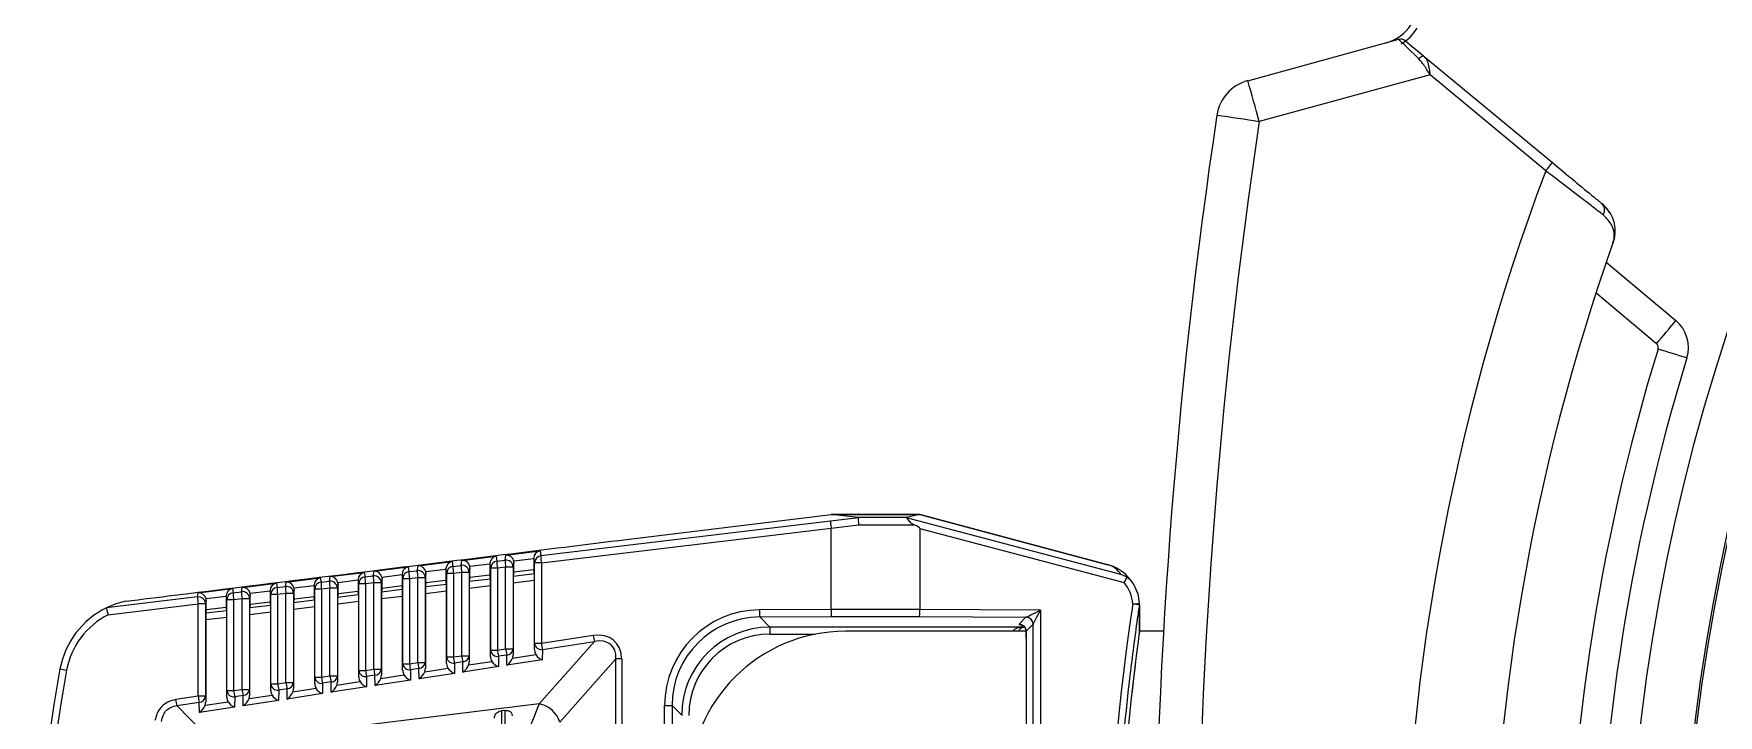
# Model space of a CAD drawing. Extents: x 12.3 to 108.7, y 1.1 to 80.4.
# Drawn here: x 42.664 to 45.041, y 33.028 to 33.99 of the extents above; entities that cross this region are included whole.
import ezdxf

# ---------------------------------------------------------------- set-up
doc = ezdxf.new("R2010")
doc.units = 0
doc.header["$MEASUREMENT"] = 0
doc.layers.add('OBJECT', color=7, linetype='CONTINUOUS')

msp = doc.modelspace()

# ---------------------------------------------------------------- linework, layer by layer
at = {"layer": 'OBJECT'}
for p, q in [((44.3769, 33.9241), (44.5901, 33.9825)), ((44.6258, 33.9584), (44.8067, 33.8084)), ((44.6341, 33.9322), (44.3933, 33.8663)), ((44.7973, 33.7969), (44.6341, 33.9322)), ((44.8827, 33.668), (44.9809, 33.5856)), ((44.9536, 33.5527), (44.8682, 33.6244)), ((43.7883, 33.3024), (43.3798, 33.2534)), ((43.5006, 33.2765), (43.7892, 33.3119)), ((43.8278, 33.3072), (43.7883, 33.3024)), ((43.7893, 33.3119), (43.7892, 33.3119)), ((43.9143, 33.3119), (43.7893, 33.3119)), ((43.7893, 33.2924), (43.8285, 33.2973)), ((43.8278, 33.3073), (43.7896, 33.3119)), ((43.7896, 33.3119), (43.9141, 33.3119)), ((43.8955, 33.3073), (43.8278, 33.3073)), ((43.8285, 33.2973), (43.906, 33.2973)), ((43.9141, 33.3119), (43.8955, 33.3073)), ((44.1978, 33.2271), (43.8957, 33.3071)), ((44.1798, 33.2407), (43.9142, 33.3119)), ((43.9142, 33.3119), (43.9143, 33.3119)), ((43.9143, 33.3119), (43.9143, 33.3119)), ((43.9143, 33.3119), (44.1798, 33.2408)), ((43.3805, 33.2435), (43.7893, 33.2925)), ((43.7893, 33.1775), (43.7893, 33.2924)), ((43.9143, 33.292), (43.9143, 33.1775)), ((43.9143, 33.292), (44.2026, 33.2156)), ((43.2685, 33.2469), (43.3166, 33.2528)), ((43.3166, 33.2528), (43.3178, 33.2459)), ((43.3294, 33.2473), (43.3305, 33.2545)), ((43.3305, 33.2545), (43.3786, 33.2604)), ((43.3699, 33.2493), (43.3415, 33.2458)), ((43.371, 33.2435), (43.3699, 33.25)), ((43.3699, 33.2493), (43.3699, 33.2336)), ((43.3786, 33.2604), (43.3798, 33.2534)), ((43.0815, 33.2176), (43.0825, 33.224)), ((43.0825, 33.224), (43.1306, 33.2299)), ((43.1306, 33.2299), (43.1317, 33.2236)), ((43.1317, 33.2236), (43.1434, 33.225)), ((43.1434, 33.225), (43.1445, 33.2317)), ((43.1445, 33.2317), (43.1926, 33.2376)), ((43.1839, 33.2264), (43.1555, 33.2229)), ((43.1849, 33.2211), (43.1839, 33.2271)), ((43.1839, 33.2264), (43.1839, 33.2108)), ((43.1926, 33.2376), (43.1937, 33.231)), ((43.1937, 33.231), (43.2054, 33.2324)), ((43.2054, 33.2324), (43.2065, 33.2393)), ((43.2065, 33.2393), (43.2546, 33.2452)), ((43.2177, 33.2288), (43.2166, 33.2225)), ((43.2459, 33.234), (43.2175, 33.2306)), ((43.2177, 33.215), (43.2177, 33.2288)), ((43.247, 33.2286), (43.2459, 33.2348)), ((43.2459, 33.234), (43.2459, 33.2184)), ((43.2564, 33.2286), (43.247, 33.2286)), ((43.247, 33.1106), (43.247, 33.2286)), ((43.2546, 33.2452), (43.2557, 33.2385)), ((43.2557, 33.2385), (43.2674, 33.2399)), ((43.2681, 33.23), (43.2564, 33.2286)), ((43.2564, 33.2286), (43.2564, 33.1106)), ((43.2674, 33.2399), (43.2685, 33.2469)), ((43.2786, 33.23), (43.2681, 33.23)), ((43.2681, 33.1124), (43.2681, 33.23)), ((43.2797, 33.2364), (43.2786, 33.23)), ((43.2786, 33.23), (43.2786, 33.1124)), ((43.3079, 33.2417), (43.2795, 33.2382)), ((43.2797, 33.2226), (43.2797, 33.2364)), ((43.3079, 33.226), (43.2797, 33.2226)), ((43.309, 33.236), (43.3079, 33.2424)), ((43.3079, 33.2417), (43.3079, 33.226)), ((43.3088, 33.221), (43.3079, 33.226)), ((43.3185, 33.236), (43.309, 33.236)), ((43.309, 33.1201), (43.309, 33.236)), ((43.3178, 33.2459), (43.3294, 33.2473)), ((43.3301, 33.2374), (43.3185, 33.236)), ((43.3185, 33.236), (43.3185, 33.1201)), ((43.3406, 33.2374), (43.3301, 33.2374)), ((43.3301, 33.1219), (43.3301, 33.2374)), ((43.3417, 33.2441), (43.3406, 33.2374)), ((43.3406, 33.2374), (43.3406, 33.1219)), ((43.3417, 33.2302), (43.3408, 33.2248)), ((43.3408, 33.2248), (43.3708, 33.2284)), ((43.3417, 33.2302), (43.3417, 33.2441)), ((43.3699, 33.2336), (43.3417, 33.2302)), ((43.3708, 33.2284), (43.3699, 33.2336)), ((43.3805, 33.2435), (43.371, 33.2435)), ((43.371, 33.1296), (43.371, 33.2435)), ((43.3805, 33.2435), (43.3805, 33.1296)), ((42.8956, 33.1953), (42.8965, 33.2012)), ((42.8965, 33.2012), (42.9446, 33.2071)), ((42.9446, 33.2071), (42.9456, 33.2013)), ((42.9456, 33.2013), (42.9575, 33.2027)), ((42.9575, 33.2027), (42.9585, 33.2088)), ((42.9585, 33.2088), (43.0066, 33.2147)), ((42.9979, 33.2036), (42.9695, 33.2001)), ((42.9988, 33.1988), (42.9979, 33.2043)), ((42.9979, 33.2036), (42.9979, 33.188)), ((43.0066, 33.2147), (43.0076, 33.2087)), ((43.0076, 33.2087), (43.0195, 33.2101)), ((43.0195, 33.2101), (43.0205, 33.2164)), ((43.0205, 33.2164), (43.0686, 33.2223)), ((43.0317, 33.206), (43.0307, 33.2002)), ((43.0599, 33.2112), (43.0315, 33.2077)), ((43.0317, 33.1921), (43.0317, 33.206)), ((43.0609, 33.2062), (43.0599, 33.2119)), ((43.0599, 33.2112), (43.0599, 33.1956)), ((43.0703, 33.2062), (43.0609, 33.2062)), ((43.0609, 33.082), (43.0609, 33.2062)), ((43.0686, 33.2223), (43.0696, 33.2162)), ((43.0696, 33.2162), (43.0815, 33.2176)), ((43.0822, 33.2077), (43.0703, 33.2062)), ((43.0703, 33.2062), (43.0703, 33.082)), ((43.0927, 33.2077), (43.0822, 33.2077)), ((43.0822, 33.0838), (43.0822, 33.2077)), ((43.0937, 33.2136), (43.0927, 33.2077)), ((43.0927, 33.2077), (43.0927, 33.0838)), ((43.1219, 33.2188), (43.0935, 33.2153)), ((43.0937, 33.1997), (43.0937, 33.2136)), ((43.1219, 33.2032), (43.0937, 33.1997)), ((43.1229, 33.2137), (43.1219, 33.2195)), ((43.1219, 33.2188), (43.1219, 33.2032)), ((43.1227, 33.1986), (43.1219, 33.2032)), ((43.1324, 33.2137), (43.1229, 33.2137)), ((43.1229, 33.0916), (43.1229, 33.2137)), ((43.1441, 33.2151), (43.1324, 33.2137)), ((43.1324, 33.2137), (43.1324, 33.0916)), ((43.1547, 33.2151), (43.1441, 33.2151)), ((43.1441, 33.0934), (43.1441, 33.2151)), ((43.1557, 33.2212), (43.1547, 33.2151)), ((43.1547, 33.2151), (43.1547, 33.0934)), ((43.1557, 33.2073), (43.1549, 33.2025)), ((43.1549, 33.2025), (43.1847, 33.2061)), ((43.1557, 33.2073), (43.1557, 33.2212)), ((43.1839, 33.2108), (43.1557, 33.2073)), ((43.1847, 33.2061), (43.1839, 33.2108)), ((43.1944, 33.2211), (43.1849, 33.2211)), ((43.1849, 33.1011), (43.1849, 33.2211)), ((43.2061, 33.2225), (43.1944, 33.2211)), ((43.1944, 33.2211), (43.1944, 33.1011)), ((43.2166, 33.2225), (43.2061, 33.2225)), ((43.2061, 33.1029), (43.2061, 33.2225)), ((43.2166, 33.2225), (43.2166, 33.1029)), ((43.2177, 33.215), (43.2168, 33.2099)), ((43.2168, 33.2099), (43.2467, 33.2135)), ((43.2468, 33.2036), (43.2168, 33.1999)), ((43.2459, 33.2184), (43.2177, 33.215)), ((43.2467, 33.2135), (43.2459, 33.2184)), ((43.2468, 33.1015), (43.2468, 33.2036)), ((43.3088, 33.211), (43.2787, 33.2074)), ((43.2787, 33.2074), (43.2787, 33.1039)), ((43.2797, 33.2226), (43.2788, 33.2174)), ((43.2788, 33.2174), (43.3088, 33.221)), ((43.3088, 33.111), (43.3088, 33.211)), ((43.3709, 33.2184), (43.3407, 33.2148)), ((43.3407, 33.2148), (43.3407, 33.1134)), ((43.3709, 33.1205), (43.3709, 33.2184)), ((42.8956, 33.1953), (42.7669, 33.1798)), ((42.7669, 33.1798), (42.7669, 33.1798)), ((42.7693, 33.1701), (42.8963, 33.1854)), ((42.8963, 33.0553), (42.8963, 33.1854)), ((42.9068, 33.1854), (42.8963, 33.1854)), ((42.9077, 33.1908), (42.9068, 33.1854)), ((42.9068, 33.1854), (42.9068, 33.0553)), ((42.9077, 33.1769), (42.907, 33.1728)), ((42.9359, 33.196), (42.9075, 33.1925)), ((42.9077, 33.1769), (42.9077, 33.1908)), ((42.9359, 33.1804), (42.9077, 33.1769)), ((42.9368, 33.1914), (42.9359, 33.1967)), ((42.9359, 33.196), (42.9359, 33.1804)), ((42.9366, 33.1763), (42.9359, 33.1804)), ((42.9463, 33.1914), (42.9368, 33.1914)), ((42.9368, 33.063), (42.9368, 33.1914)), ((42.9582, 33.1928), (42.9463, 33.1914)), ((42.9463, 33.1914), (42.9463, 33.063)), ((42.9688, 33.1928), (42.9582, 33.1928)), ((42.9582, 33.0648), (42.9582, 33.1928)), ((42.9697, 33.1984), (42.9688, 33.1928)), ((42.9688, 33.1928), (42.9688, 33.0648)), ((42.9697, 33.1845), (42.969, 33.1802)), ((42.969, 33.1802), (42.9986, 33.1838)), ((42.9697, 33.1845), (42.9697, 33.1984)), ((42.9979, 33.188), (42.9697, 33.1845)), ((42.9986, 33.1838), (42.9979, 33.188)), ((43.0083, 33.1988), (42.9988, 33.1988)), ((42.9988, 33.0725), (42.9988, 33.1988)), ((43.0202, 33.2002), (43.0083, 33.1988)), ((43.0083, 33.1988), (43.0083, 33.0725)), ((43.0307, 33.2002), (43.0202, 33.2002)), ((43.0202, 33.0743), (43.0202, 33.2002)), ((43.0307, 33.2002), (43.0307, 33.0743)), ((43.0317, 33.1921), (43.0309, 33.1876)), ((43.0309, 33.1876), (43.0606, 33.1912)), ((43.0607, 33.1812), (43.0309, 33.1776)), ((43.0309, 33.1776), (43.0309, 33.0659)), ((43.0599, 33.1956), (43.0317, 33.1921)), ((43.0606, 33.1912), (43.0599, 33.1956)), ((43.0607, 33.0729), (43.0607, 33.1812)), ((43.1228, 33.1887), (43.0928, 33.1851)), ((43.0928, 33.1851), (43.0928, 33.0754)), ((43.0937, 33.1997), (43.0929, 33.1951)), ((43.0929, 33.1951), (43.1227, 33.1986)), ((43.1228, 33.0824), (43.1228, 33.1887)), ((43.1848, 33.1961), (43.1548, 33.1925)), ((43.1548, 33.1925), (43.1548, 33.0849)), ((43.1848, 33.092), (43.1848, 33.1961)), ((43.2168, 33.1999), (43.2168, 33.0944)), ((43.7893, 33.1775), (43.6881, 33.177)), ((43.7893, 33.1775), (43.7893, 33.1775)), ((43.9143, 33.1775), (43.7893, 33.1775)), ((43.9143, 33.1775), (43.9143, 33.1775)), ((44.0846, 33.1767), (43.9143, 33.1775)), ((44.0846, 33.1767), (44.0846, 32.1971)), ((44.2241, 33.184), (44.2242, 33.1813)), ((44.2243, 33.1828), (44.2242, 33.186)), ((44.2243, 33.147), (44.2243, 33.1828)), ((42.9367, 33.1663), (42.9069, 33.1628)), ((42.9069, 33.1628), (42.9069, 33.0468)), ((42.907, 33.1728), (42.9366, 33.1763)), ((42.9367, 33.0539), (42.9367, 33.1663)), ((42.9987, 33.1738), (42.9689, 33.1702)), ((42.9689, 33.1702), (42.9689, 33.0564)), ((42.9987, 33.0634), (42.9987, 33.1738)), ((43.6887, 33.167), (43.7895, 33.1675)), ((43.703, 33.1527), (43.6887, 33.167)), ((43.7895, 33.1675), (43.914, 33.1675)), ((43.914, 33.1675), (44.0642, 33.1668)), ((44.0641, 33.1667), (44.0543, 33.1569)), ((44.0593, 33.1525), (44.0602, 33.1528)), ((44.0602, 33.1528), (44.0597, 33.1523)), ((44.0642, 33.1469), (44.0741, 33.1567)), ((44.0741, 32.2171), (44.0741, 33.1567)), ((43.3709, 33.1205), (43.371, 33.1296)), ((43.3805, 33.1296), (43.371, 33.1296)), ((43.4553, 33.1323), (43.3775, 33.0443)), ((43.4537, 33.1409), (43.3805, 33.1296)), ((43.3821, 33.121), (43.4553, 33.1323)), ((44.0587, 33.1527), (43.703, 33.1527)), ((43.703, 33.1527), (43.703, 33.1427)), ((43.703, 33.1427), (43.7667, 33.1427)), ((44.0642, 33.1469), (43.8093, 33.1469)), ((44.0597, 33.1523), (44.0593, 33.1525)), ((44.0644, 33.1377), (44.0644, 32.2361)), ((44.0644, 33.1377), (44.0644, 32.2361)), ((44.0644, 33.1377), (44.0644, 33.1377)), ((44.2242, 33.1456), (44.2242, 33.1454)), ((44.2582, 33.1469), (44.2243, 33.1469)), ((43.2468, 33.1015), (43.247, 33.1106)), ((43.247, 33.1106), (43.2564, 33.1106)), ((43.2564, 33.1106), (43.2681, 33.1124)), ((43.2681, 33.1124), (43.2786, 33.1124)), ((43.2786, 33.1124), (43.2787, 33.1039)), ((43.3088, 33.111), (43.309, 33.1201)), ((43.309, 33.1201), (43.3185, 33.1201)), ((43.3185, 33.1201), (43.3301, 33.1219)), ((43.32, 33.1115), (43.3198, 33.0969)), ((43.3316, 33.1133), (43.32, 33.1115)), ((43.3301, 33.1219), (43.3406, 33.1219)), ((43.3319, 33.0988), (43.3316, 33.1133)), ((43.3818, 33.1064), (43.3319, 33.0988)), ((43.3399, 33.1088), (43.3727, 33.1139)), ((43.3406, 33.1219), (43.3407, 33.1134)), ((43.3821, 33.121), (43.3818, 33.1064)), ((43.4066, 33.0185), (43.4856, 33.1079)), ((43.4938, 33.1079), (43.4856, 33.1079)), ((43.4856, 32.2659), (43.4856, 33.1079)), ((43.4938, 33.1079), (43.4938, 32.2659)), ((43.0607, 33.0729), (43.0609, 33.082)), ((43.0609, 33.082), (43.0703, 33.082)), ((43.0703, 33.082), (43.0822, 33.0838)), ((43.0822, 33.0838), (43.0927, 33.0838)), ((43.0927, 33.0838), (43.0928, 33.0754)), ((43.1228, 33.0824), (43.1229, 33.0916)), ((43.1229, 33.0916), (43.1324, 33.0916)), ((43.1324, 33.0916), (43.1441, 33.0934)), ((43.1339, 33.083), (43.1337, 33.0684)), ((43.1457, 33.0848), (43.1339, 33.083)), ((43.1441, 33.0934), (43.1547, 33.0934)), ((43.1459, 33.0702), (43.1457, 33.0848)), ((43.154, 33.0803), (43.1866, 33.0853)), ((43.1547, 33.0934), (43.1548, 33.0849)), ((43.1848, 33.092), (43.1849, 33.1011)), ((43.1849, 33.1011), (43.1944, 33.1011)), ((43.1944, 33.1011), (43.2061, 33.1029)), ((43.196, 33.0925), (43.1958, 33.0779)), ((43.2077, 33.0943), (43.196, 33.0925)), ((43.2061, 33.1029), (43.2166, 33.1029)), ((43.2079, 33.0797), (43.2077, 33.0943)), ((43.2578, 33.0874), (43.2079, 33.0797)), ((43.216, 33.0898), (43.2487, 33.0948)), ((43.2166, 33.1029), (43.2168, 33.0944)), ((43.258, 33.102), (43.2578, 33.0874)), ((43.2697, 33.1038), (43.258, 33.102)), ((43.2699, 33.0893), (43.2697, 33.1038)), ((43.3198, 33.0969), (43.2699, 33.0893)), ((43.2779, 33.0993), (43.3107, 33.1044)), ((42.9367, 33.0539), (42.9368, 33.063)), ((42.9368, 33.063), (42.9463, 33.063)), ((42.9463, 33.063), (42.9582, 33.0648)), ((42.9582, 33.0648), (42.9688, 33.0648)), ((42.9688, 33.0648), (42.9689, 33.0564)), ((42.9987, 33.0634), (42.9988, 33.0725)), ((42.9988, 33.0725), (43.0083, 33.0725)), ((43.0083, 33.0725), (43.0202, 33.0743)), ((43.0099, 33.0639), (43.0097, 33.0493)), ((43.0218, 33.0657), (43.0099, 33.0639)), ((43.0202, 33.0743), (43.0307, 33.0743)), ((43.022, 33.0512), (43.0218, 33.0657)), ((43.0717, 33.0588), (43.022, 33.0512)), ((43.03, 33.0613), (43.0626, 33.0663)), ((43.0307, 33.0743), (43.0309, 33.0659)), ((43.0719, 33.0734), (43.0717, 33.0588)), ((43.0838, 33.0753), (43.0719, 33.0734)), ((43.084, 33.0607), (43.0838, 33.0753)), ((43.1337, 33.0684), (43.084, 33.0607)), ((43.092, 33.0708), (43.1246, 33.0758)), ((43.1958, 33.0779), (43.1459, 33.0702)), ((42.8963, 33.0553), (42.8647, 33.0505)), ((42.8662, 33.0419), (42.8978, 33.0467)), ((42.9187, 32.988), (42.8662, 33.0419)), ((42.9068, 33.0553), (42.8963, 33.0553)), ((42.8981, 33.0322), (42.8978, 33.0467)), ((42.9476, 33.0398), (42.8981, 33.0322)), ((42.9061, 33.0423), (42.9385, 33.0472)), ((42.9068, 33.0553), (42.9069, 33.0468)), ((43.3775, 33.0443), (42.9187, 32.988)), ((42.9479, 33.0544), (42.9476, 33.0398)), ((42.9598, 33.0562), (42.9479, 33.0544)), ((42.96, 33.0417), (42.9598, 33.0562)), ((43.0097, 33.0493), (42.96, 33.0417)), ((42.9681, 33.0518), (43.0005, 33.0568)), ((43.3292, 33.0351), (43.3244, 33.0346)), ((43.3244, 33.0346), (43.3244, 32.3393)), ((43.3292, 32.3387), (43.3292, 33.0351)), ((43.5543, 32.3319), (43.5543, 33.0419)), ((43.5543, 33.0419), (43.5648, 33.0419)), ((43.5648, 33.0419), (43.5648, 32.3319)), ((43.5648, 33.0419), (43.5785, 33.0282))]:
    msp.add_line(p, q, dxfattribs=at)
at = {"layer": 'OBJECT', "flags": 128}
for points in [[(44.5991, 33.9805), (44.5999, 33.9798), (44.6023, 33.9778), (44.6063, 33.9745), (44.6117, 33.9701), (44.6182, 33.9647), (44.6258, 33.9584)], [(44.6258, 33.9584), (44.6252, 33.9587), (44.6245, 33.9587), (44.6237, 33.9586), (44.6227, 33.9582), (44.6217, 33.9577), (44.6206, 33.9569), (44.6194, 33.956), (44.6183, 33.9549)], [(43.8285, 33.2973), (43.8283, 33.2991), (43.8282, 33.301), (43.8281, 33.3026), (43.828, 33.3041), (43.828, 33.3054), (43.8279, 33.3063), (43.8279, 33.307), (43.8278, 33.3072)], [(43.3775, 33.0443), (43.3742, 33.0365), (43.3701, 33.0266), (43.3654, 33.0151), (43.3601, 33.0024), (43.3546, 32.9892)]]:
    msp.add_lwpolyline(points, dxfattribs=at)
at = {"layer": 'OBJECT'}
for centre, radius, start, end in [((47.7451, 32.6894), 2.757, 92.0733, 235.7196), ((47.7451, 32.6894), 2.7541, 92.0733, 235.8116), ((44.5567, 34.0355), 0.06, 285.3093, 327.6669), ((44.5568, 34.0355), 0.07, 301.7007, 327.6669), ((44.5927, 33.9728), 0.01, 50.3462, 105.3093), ((44.3928, 33.8663), 0.06, 105.3093, 171.476), ((42.6651, 33.4088), 1.7877, 14.8267, 16.7543), ((52.2451, 32.6894), 8, 171.47604, 188.52396), ((52.2456, 32.6894), 7.94, 171.47604, 188.52396), ((42.6386, 22.2615), 11.7366, 81.40184, 81.69727), ((47.7462, 32.6894), 3.15, 159.4155, 200.5845), ((44.3729, 34.1535), 0.5543, 319.9629, 321.5048), ((44.868, 33.7415), 0.0125, 327.0586, 44.4791), ((44.845, 33.7117), 0.05, 28.4426, 50.3467), ((47.7451, 32.6894), 3.025, 160.5807, 199.4193), ((43.7377, 34.5869), 1.5963, 319.618, 321.1528), ((44.9487, 33.5473), 0.05, 342.9429, 50), ((47.7454, 32.6894), 2.918, 162.9429, 197.0571), ((44.9491, 33.5473), 0.007, 342.9429, 50), ((43.7479, 29.5724), 4.1524, 72.501, 73.0894), ((47.7451, 32.6894), 2.875, 162.9429, 197.0571), ((43.381, 33.2434), 0.01, 96.9738, 179.94), ((43.4335, 33.2521), 0.0537, 178.6718, 189.2881), ((43.1447, 33.2151), 0.01, 0.0771, 96.9906), ((43.1971, 33.2238), 0.0537, 178.6718, 189.2881), ((43.1949, 33.2211), 0.01, 96.9757, 179.9381), ((43.2474, 33.2298), 0.0537, 178.6718, 189.2881), ((43.2066, 33.2225), 0.01, 0.0795, 96.9882), ((43.2591, 33.2312), 0.0537, 178.6718, 189.2881), ((43.2569, 33.2286), 0.01, 96.9777, 179.9361), ((43.3095, 33.2372), 0.0538, 178.6789, 189.2843), ((43.2686, 33.23), 0.01, 0.0766, 96.9909), ((43.3211, 33.2386), 0.0538, 178.6789, 189.2843), ((43.319, 33.236), 0.01, 96.9757, 179.9381), ((43.3714, 33.2447), 0.0537, 178.6718, 189.2881), ((43.383, 33.2461), 0.0537, 178.6718, 189.2881), ((43.3306, 33.2374), 0.01, 0.0771, 96.9904), ((44.1897, 33.2381), 0.0102, 165.1349, 165.3676), ((44.1643, 33.1828), 0.06, 71.9826, 75), ((44.172, 33.2117), 0.03, 71.9826, 75), ((44.172, 33.2117), 0.03, 30.6915, 71.9826), ((44.1782, 33.2256), 0.015, 71.9836, 78.013), ((44.1643, 33.1828), 0.06, 32.7683, 71.9826), ((42.9468, 33.1913), 0.01, 96.9756, 179.938), ((42.9993, 33.2), 0.0537, 178.6717, 189.2882), ((42.9588, 33.1928), 0.01, 0.0786, 96.9891), ((43.0112, 33.2015), 0.0537, 178.6717, 189.2882), ((43.0088, 33.1988), 0.01, 96.9765, 179.9371), ((43.0614, 33.2075), 0.0538, 178.6789, 189.2844), ((43.0207, 33.2002), 0.01, 0.0766, 96.9911), ((43.0732, 33.2089), 0.0538, 178.6789, 189.2844), ((43.0709, 33.2062), 0.01, 96.9755, 179.9381), ((43.1233, 33.2149), 0.0537, 178.6718, 189.2881), ((43.0827, 33.2076), 0.01, 0.0771, 96.9906), ((43.1352, 33.2163), 0.0537, 178.6762, 189.2871), ((43.1329, 33.2137), 0.01, 96.9768, 179.9369), ((43.1854, 33.2224), 0.0538, 178.6789, 189.2843), ((44.1648, 33.1828), 0.05, 3.0951, 41.0152), ((44.1643, 33.1828), 0.06, 3.0951, 30.6343), ((42.8194, 33.0719), 0.12, 115.9218, 169.5863), ((42.8194, 33.0719), 0.12, 102.1071, 115.9218), ((42.9492, 33.194), 0.0537, 178.6718, 189.2881), ((42.8968, 33.1853), 0.01, 0.077, 96.9905), ((43.7459, 33.1751), 0.0578, 178.077, 187.9841), ((44.1742, 33.978), 0.7936, 272.9307, 273.6137), ((44.1685, 32.8611), 0.3277, 80.2247, 81.8772), ((44.2148, 33.1855), 0.00936, 350.7536, 3.0983), ((44.2154, 33.1828), 0.0089, 350.5375, 359.9909), ((42.8188, 33.0719), 0.11, 116.7863, 169.5863), ((44.0542, 33.1468), 0.0101, 0.5091, 89.4918), ((44.064, 33.1567), 0.0101, 0.5084, 89.4908), ((44.0641, 33.1567), 0.0101, 0.6416, 89.002), ((43.3806, 33.1305), 0.0096, 185.3126, 278.9545), ((43.4926, 33.1458), 0.1133, 188.2228, 192.6443), ((43.566, 33.1571), 0.1134, 188.2257, 192.6414), ((43.8093, 32.9269), 0.22, 90, 180), ((47.5643, 32.6869), 3.3715, 172.3396, 180), ((47.5643, 32.6869), 3.3716, 172.3396, 187.6604), ((44.2143, 33.147), 0.01, 350.9914, 0), ((44.2156, 33.147), 0.00869, 351.0198, 0.0182), ((43.2565, 33.1115), 0.0096, 185.3153, 278.9533), ((43.3685, 33.1268), 0.1133, 188.2228, 192.6443), ((43.3805, 33.1286), 0.1135, 188.226, 192.6373), ((43.2694, 33.1131), 0.00928, 271.9156, 355.8078), ((43.3185, 33.121), 0.0096, 185.3133, 278.9538), ((43.4311, 33.1364), 0.1138, 188.2322, 192.6349), ((43.4427, 33.1382), 0.1138, 188.2322, 192.6349), ((43.3313, 33.1226), 0.00928, 271.9152, 355.8082), ((44.9143, 32.6869), 2.25, 169.5863, 190.4137), ((44.9138, 32.6869), 2.24, 169.5863, 190.4137), ((42.7524, 33.3315), 0.2433, 257.8937, 260.1266), ((43.0704, 33.0829), 0.0096, 185.3133, 278.9538), ((43.1827, 33.0983), 0.1136, 188.2282, 192.6389), ((43.1945, 33.1001), 0.1135, 188.226, 192.6373), ((43.0834, 33.0845), 0.00928, 271.9156, 355.8078), ((43.1325, 33.0924), 0.0096, 185.3151, 278.952), ((43.2447, 33.1078), 0.1135, 188.226, 192.6373), ((43.2565, 33.1096), 0.1136, 188.2282, 192.6389), ((43.1454, 33.094), 0.00928, 271.9152, 355.8082), ((43.1945, 33.102), 0.0096, 185.3133, 278.9538), ((43.3068, 33.1173), 0.1136, 188.2282, 192.6389), ((43.3182, 33.1191), 0.1133, 188.2227, 192.6443), ((43.2074, 33.1036), 0.00928, 271.9173, 355.8061), ((42.9464, 33.0639), 0.0096, 185.3131, 278.954), ((43.0587, 33.0792), 0.1136, 188.2282, 192.6389), ((43.0705, 33.0811), 0.1134, 188.2255, 192.6415), ((42.9595, 33.0655), 0.00928, 271.9173, 355.8061), ((43.0084, 33.0734), 0.0096, 185.3151, 278.952), ((43.1207, 33.0888), 0.1135, 188.226, 192.6373), ((43.1323, 33.0905), 0.1133, 188.2227, 192.6443), ((43.0215, 33.075), 0.00928, 271.9172, 355.8081), ((42.977, 33.0667), 0.1136, 188.2281, 192.639), ((43.0089, 33.0716), 0.1138, 188.2323, 192.6349), ((42.8975, 33.056), 0.00928, 271.9151, 355.808), ((43.3708, 33.0075), 0.0374, 17.1837, 79.8163)]:
    msp.add_arc(centre, radius, start, end, dxfattribs=at)
for centre, major_axis, ratio, start_param, end_param in [((47.7208, 32.6894), (2.8088, 0), 0.999963, 1.597715, 4.086319), ((44.6397, 33.9339), (0.0497, -0.0486), 0.001046, 2.017629, 3.140982), ((43.7895, 33.2925), (-0.00121, 0.00993), 0.026195, 0.052396, 1.564478), ((42.8113, 33.1919), (0.9787, 0.1198), 0.00637, 0.025792, 0.038881), ((43.7463, 33.2973), (0.0816, 0.01), 0.00637, 6.282798, 6.308978), ((43.9328, 33.2973), (0.0374, -0.01), 0.013598, 3.116926, 3.257527), ((43.7297, 33.3408), (0.1845, -0.0489), 0.05238, 0.013879, 0.314549), ((44.3624, 33.1919), (0.4485, -0.1198), 0.013598, 3.110409, 3.116926), ((43.5999, 33.2692), (0.1894, 0.0233), 0.052407, 6.276733, 6.283087), ((43.3178, 33.2429), (0.00613, 0.00821), 0.948914, 0.789132, 2.237468), ((43.3317, 33.2446), (-0.00707, 0.00734), 0.946913, 4.094356, 5.612792), ((43.3798, 33.2505), (0.00613, 0.00821), 0.948914, 0.789132, 2.237468), ((43.3698, 33.2493), (0, 0.0101), 0.008662, 4.713453, 4.783553), ((43.0837, 33.2141), (-0.00707, 0.00734), 0.946913, 4.094356, 5.612792), ((43.1318, 33.22), (0.00613, 0.00821), 0.948914, 0.789132, 2.237468), ((43.1457, 33.2217), (-0.00707, 0.00734), 0.946913, 4.094356, 5.612792), ((43.1938, 33.2277), (0.00613, 0.00821), 0.948914, 0.789132, 2.237468), ((43.1838, 33.2264), (0, 0.0101), 0.008662, 4.713453, 4.783553), ((43.2077, 33.2294), (-0.00707, 0.00734), 0.946913, 4.094356, 5.612792), ((43.2077, 33.2288), (0.0016, 0.00989), 0.998514, 4.873219, 5.047119), ((43.2558, 33.2353), (0.00613, 0.00821), 0.948914, 0.789132, 2.237468), ((43.2458, 33.234), (0, 0.0101), 0.008662, 4.713453, 4.783553), ((43.2697, 33.237), (-0.00707, 0.00734), 0.946913, 4.094356, 5.612792), ((43.2697, 33.2364), (0.0016, 0.00989), 0.998514, 4.873219, 5.047119), ((43.3078, 33.2416), (0, 0.0101), 0.008662, 4.713453, 4.783553), ((43.3408, 33.2148), (0, 0.0101), 0.008673, 0.053472, 1.565554), ((43.3317, 33.244), (0.0016, 0.00989), 0.998514, 4.873219, 5.047119), ((43.3708, 33.2184), (0, 0.0101), 0.00868, 4.719713, 6.231796), ((42.8977, 33.1913), (-0.00707, 0.00734), 0.946913, 4.094356, 5.612792), ((42.9458, 33.1972), (0.00613, 0.00821), 0.948914, 0.789132, 2.237468), ((42.9597, 33.1989), (-0.00707, 0.00734), 0.946913, 4.094356, 5.612792), ((43.0078, 33.2048), (0.00613, 0.00821), 0.948914, 0.789132, 2.237468), ((42.9978, 33.2036), (0, 0.0101), 0.008662, 4.713453, 4.783553), ((43.0217, 33.2065), (-0.00707, 0.00734), 0.946913, 4.094356, 5.612792), ((43.0217, 33.206), (0.0016, 0.00989), 0.998514, 4.873219, 5.047119), ((43.0698, 33.2124), (0.00613, 0.00821), 0.948914, 0.789132, 2.237468), ((43.0598, 33.2112), (0, 0.0101), 0.008662, 4.713453, 4.783553), ((43.0837, 33.2136), (0.0016, 0.00989), 0.998514, 4.873219, 5.047119), ((43.1218, 33.2188), (0, 0.0101), 0.008662, 4.713453, 4.783553), ((43.1549, 33.1925), (0, 0.0101), 0.008673, 0.053472, 1.565554), ((43.1457, 33.2212), (0.0016, 0.00989), 0.998514, 4.873219, 5.047119), ((43.1847, 33.196), (0, 0.0101), 0.00868, 4.719713, 6.231796), ((43.2169, 33.1999), (0, 0.0101), 0.008673, 0.053472, 1.565554), ((43.2467, 33.2035), (0, 0.0101), 0.00868, 4.719713, 6.231796), ((43.2788, 33.2073), (0, 0.0101), 0.008673, 0.053472, 1.565554), ((43.3088, 33.2109), (0, 0.0101), 0.00868, 4.719713, 6.231796), ((42.8977, 33.1908), (0.0016, 0.00989), 0.998514, 4.873219, 5.047119), ((42.9358, 33.196), (0, 0.0101), 0.008662, 4.713453, 4.783553), ((42.969, 33.1701), (0, 0.0101), 0.008673, 0.053472, 1.565554), ((42.9597, 33.1984), (0.0016, 0.00989), 0.998514, 4.873219, 5.047119), ((42.9986, 33.1737), (0, 0.0101), 0.00868, 4.719713, 6.231796), ((43.0309, 33.1776), (0, 0.0101), 0.008673, 0.053472, 1.565554), ((43.0606, 33.1811), (0, 0.0101), 0.00868, 4.719713, 6.231796), ((43.0929, 33.185), (0, 0.0101), 0.008673, 0.053472, 1.565554), ((43.1227, 33.1886), (0, 0.0101), 0.00868, 4.719713, 6.231796), ((43.6892, 33.0415), (-0.0387, 0.1299), 0.994537, 5.999728, 7.562929), ((43.7895, 33.1775), (-0.00002, 0.01), 0.026383, 1.570735, 3.054265), ((43.914, 33.1775), (0.00002, 0.01), 0.027111, 3.228923, 4.712453), ((44.084, 33.1767), (0.0199, 0.0099), 0.010836, 3.250535, 4.734193), ((44.084, 33.1767), (0.01, 0.0199), 0.021745, 3.239645, 4.723303), ((47.5552, 32.6869), (3.3775, 0), 0.999996, 2.993427, 3.289759), ((42.907, 33.1627), (0, 0.0101), 0.008673, 0.053472, 1.565554), ((42.9366, 33.1663), (0, 0.0101), 0.00868, 4.719713, 6.231796), ((43.6897, 33.0415), (-0.0407, 0.1188), 0.993756, 5.959345, 7.522545), ((44.0605, 33.1472), (0.0117, 0.004), 0.411517, 1.295645, 1.497694), ((44.084, 33.1666), (0.02, 0), 0.087489, 3.000246, 3.054326), ((44.084, 33.1566), (0.01, 0), 0.174977, 3.000246, 3.054326), ((43.4461, 33.0932), (0.0379, 0.0395), 0.729911, 5.63306, 7.044586), ((43.4467, 33.0932), (0.0324, 0.0343), 0.634863, 5.627906, 7.039432), ((43.7039, 33.0273), (0.089, -0.089), 0.993631, 2.359993, 3.923193), ((43.7039, 33.0273), (-0.0819, 0.0819), 0.992433, 5.501585, 7.064785), ((44.0622, 33.1377), (0, 0.025), 0.087489, 4.712389, 5.090323), ((43.3188, 33.1114), (0.0012, 0.0115), 0.861198, 1.691488, 2.30922), ((43.3308, 33.1074), (0.00828, 0.00979), 0.557988, 4.235556, 5.289967), ((43.3307, 33.1132), (0.0009, 0.0115), 0.862782, 4.392937, 4.799198), ((43.3809, 33.1209), (0.0012, 0.0115), 0.861198, 1.691488, 2.30922), ((43.3808, 33.115), (0.00883, -0.00769), 0.591833, 4.240523, 5.294934), ((43.1328, 33.0828), (0.0012, 0.0115), 0.861198, 1.691488, 2.30922), ((43.1448, 33.0846), (0.0009, 0.0115), 0.862782, 4.392937, 4.799198), ((43.1948, 33.0923), (0.0012, 0.0115), 0.861198, 1.691488, 2.30922), ((43.1947, 33.0865), (0.00883, -0.00769), 0.591833, 4.240523, 5.294934), ((43.2069, 33.0883), (0.00828, 0.00979), 0.557988, 4.235556, 5.289967), ((43.2068, 33.0942), (0.0009, 0.0115), 0.862782, 4.392937, 4.799198), ((43.2568, 33.1018), (0.0012, 0.0115), 0.861198, 1.691488, 2.30922), ((43.2567, 33.096), (0.00883, -0.00769), 0.591833, 4.240523, 5.294934), ((43.2688, 33.0979), (0.00828, 0.00979), 0.557988, 4.235556, 5.289967), ((43.2687, 33.1037), (0.0009, 0.0115), 0.862782, 4.392937, 4.799198), ((43.3188, 33.1055), (0.00883, -0.00769), 0.591833, 4.240523, 5.294934), ((43.0087, 33.0638), (0.0012, 0.0115), 0.861198, 1.691488, 2.30922), ((43.0209, 33.0598), (0.00828, 0.00979), 0.557988, 4.235556, 5.289967), ((43.0209, 33.0656), (0.0009, 0.0115), 0.862782, 4.392937, 4.799198), ((43.0707, 33.0733), (0.0012, 0.0115), 0.861198, 1.691488, 2.30922), ((43.0706, 33.0674), (0.00883, -0.00769), 0.591833, 4.240523, 5.294934), ((43.0829, 33.0693), (0.00828, 0.00979), 0.557988, 4.235556, 5.289967), ((43.0828, 33.0751), (0.0009, 0.0115), 0.862782, 4.392937, 4.799198), ((43.1327, 33.077), (0.00883, -0.00769), 0.591833, 4.240523, 5.294934), ((43.1449, 33.0788), (0.00828, 0.00979), 0.557988, 4.235556, 5.289967), ((42.897, 33.0408), (0.00828, 0.00979), 0.557988, 4.235556, 5.289967), ((42.8969, 33.0466), (0.0009, 0.0115), 0.862782, 4.392937, 4.799198), ((42.9467, 33.0542), (0.0012, 0.0115), 0.861198, 1.691488, 2.30922), ((42.9466, 33.0484), (0.00883, -0.00769), 0.591833, 4.240523, 5.294934), ((42.959, 33.0503), (0.00828, 0.00979), 0.557988, 4.235556, 5.289967), ((42.9589, 33.0561), (0.0009, 0.0115), 0.862782, 4.392937, 4.799198), ((43.0086, 33.0579), (0.00883, -0.00769), 0.591833, 4.240523, 5.294934)]:
    msp.add_ellipse(centre, major_axis=major_axis, ratio=ratio, start_param=start_param, end_param=end_param, dxfattribs=at)
for points, knots in [([(44.6341, 33.9322), (44.634, 33.9323), (44.6312, 33.9371), (44.6265, 33.9455), (44.6207, 33.9521), (44.6183, 33.9549)], [0, 0, 0, 0, 0.012368, 0.588445, 1, 1, 1, 1]), ([(44.6258, 33.9584), (44.6269, 33.9572), (44.629, 33.9549), (44.6314, 33.9488), (44.6329, 33.9413), (44.6337, 33.9351), (44.634, 33.9323), (44.6341, 33.9322)], [0, 0, 0, 0, 0.231117, 0.426742, 0.740919, 0.989133, 1, 1, 1, 1]), ([(44.8785, 33.7347), (44.873, 33.7389), (44.8594, 33.7492), (44.8312, 33.7709), (44.8084, 33.7884), (44.7973, 33.7969)], [0, 0, 0, 0, 0.259529, 0.640096, 1, 1, 1, 1]), ([(44.8067, 33.8084), (44.8172, 33.7997), (44.8383, 33.7823), (44.8622, 33.7624), (44.8731, 33.7534), (44.8769, 33.7502)], [0, 0, 0, 0, 0.395442, 0.791243, 1, 1, 1, 1]), ([(44.8769, 33.7502), (44.8812, 33.7457), (44.8918, 33.7346), (44.8956, 33.7171), (44.8947, 33.7046), (44.8935, 33.6992), (44.8927, 33.6968), (44.8924, 33.6957), (44.8922, 33.6952), (44.8922, 33.6951)], [0, 0, 0, 0, 0.278902, 0.682933, 0.861751, 0.938286, 0.972328, 0.995397, 1, 1, 1, 1]), ([(44.8922, 33.6951), (44.8922, 33.6952), (44.8948, 33.7026), (44.8952, 33.7172), (44.8832, 33.7297), (44.8785, 33.7347)], [0, 0, 0, 0, 0.005018, 0.607369, 1, 1, 1, 1]), ([(43.906, 33.2973), (43.9045, 33.298), (43.9019, 33.2994), (43.8994, 33.3024), (43.8978, 33.305), (43.8967, 33.3066), (43.896, 33.307), (43.8957, 33.3071)], [0, 0, 0, 0, 0.2815, 0.477147, 0.67246, 0.878463, 1, 1, 1, 1]), ([(42.7942, 33.1892), (42.7999, 33.19), (42.8283, 33.1935), (42.9477, 33.2082), (43.1775, 33.2367), (43.3846, 33.2622), (43.5006, 33.2765)], [0, 0, 0, 0, 0.024148, 0.120739, 0.507103, 1, 1, 1, 1]), ([(44.2067, 33.2229), (44.2039, 33.2245), (44.201, 33.2261), (44.1979, 33.227), (44.1978, 33.2271)], [0, 0, 0, 0, 0.980022, 1, 1, 1, 1]), ([(44.2026, 33.2156), (44.2026, 33.2157), (44.2029, 33.2162), (44.2039, 33.2178), (44.2052, 33.2201), (44.2062, 33.2219), (44.2066, 33.2227), (44.2067, 33.2229)], [0, 0, 0, 0, 0.017183, 0.202285, 0.556606, 0.898386, 1, 1, 1, 1]), ([(44.2159, 33.2134), (44.2159, 33.2135), (44.2142, 33.2162), (44.2114, 33.2196), (44.2077, 33.2221), (44.2067, 33.2229)], [0, 0, 0, 0, 0.02118, 0.717114, 1, 1, 1, 1]), ([(42.7669, 33.1798), (42.7669, 33.1797), (42.7669, 33.1793), (42.7672, 33.1775), (42.7679, 33.175), (42.7686, 33.1724), (42.7691, 33.1707), (42.7692, 33.1702), (42.7693, 33.1701)], [0, 0, 0, 0, 0.219279, 0.438506, 0.659239, 0.882984, 0.985823, 1, 1, 1, 1]), ([(44.2241, 33.184), (44.2231, 33.1774), (44.2183, 33.1445), (44.2001, 33.0055), (44.1887, 32.846), (44.1871, 32.7064), (44.1873, 32.6469), (44.1898, 32.5068), (44.2018, 32.3473), (44.2204, 32.2157), (44.2241, 32.1898)], [0, 0, 0, 0, 0.020047, 0.1002403, 0.4213556, 0.5, 0.520047, 0.6002403, 0.9213556, 1, 1, 1, 1]), ([(44.2242, 33.1813), (44.2242, 33.1791), (44.2242, 33.1675), (44.2242, 33.1554), (44.2242, 33.1456)], [0, 0, 0, 0, 0.194244, 1, 1, 1, 1]), ([(44.0543, 33.1569), (44.0543, 33.1566), (44.0543, 33.1562), (44.0568, 33.1558), (44.058, 33.1556)], [0, 0, 0, 0, 0.521249, 1, 1, 1, 1]), ([(44.058, 33.1557), (44.058, 33.1557), (44.058, 33.1557), (44.0587, 33.1555), (44.0599, 33.1549), (44.0618, 33.1533), (44.0635, 33.1507), (44.0644, 33.1482), (44.0641, 33.1468), (44.0641, 33.1466)], [0, 0, 0, 0, 0.086962, 0.202813, 0.32362, 0.496531, 0.716045, 0.955339, 1, 1, 1, 1]), ([(44.0602, 33.1528), (44.0597, 33.1528), (44.0592, 33.1527), (44.0587, 33.1527), (44.0587, 33.1527)], [0, 0, 0, 0, 0.913432, 1, 1, 1, 1]), ([(44.0587, 33.1527), (44.0573, 33.1525), (44.054, 33.152), (44.0497, 33.1504), (44.0467, 33.1485), (44.0458, 33.1473), (44.0455, 33.1469)], [0, 0, 0, 0, 0.3026823, 0.7343601, 0.8983418, 1, 1, 1, 1]), ([(44.0545, 33.1469), (44.0546, 33.1474), (44.0551, 33.149), (44.0568, 33.1511), (44.0583, 33.152), (44.0593, 33.1525)], [0, 0, 0, 0, 0.147882, 0.466596, 1, 1, 1, 1]), ([(44.0642, 33.1472), (44.0642, 33.1463), (44.0643, 33.1434), (44.0643, 33.1401), (44.0644, 33.1377)], [0, 0, 0, 0, 0.296135, 1, 1, 1, 1]), ([(44.2242, 33.1456), (44.2239, 33.1439), (44.2234, 33.1409), (44.223, 33.1377), (44.2228, 33.1363)], [0, 0, 0, 0, 0.5646707, 1, 1, 1, 1]), ([(42.8647, 33.0505), (42.8608, 33.0495), (42.8532, 33.0476), (42.844, 33.0403), (42.8378, 33.031), (42.8362, 33.024), (42.8354, 33.0208)], [0, 0, 0, 0, 0.26188, 0.524407, 0.776419, 1, 1, 1, 1]), ([(42.8445, 33.0194), (42.8452, 33.0227), (42.8463, 33.0286), (42.8515, 33.0356), (42.8582, 33.0403), (42.8635, 33.0413), (42.8662, 33.0419)], [0, 0, 0, 0, 0.295336, 0.524719, 0.754461, 1, 1, 1, 1]), ([(43.3144, 33.0243), (43.3146, 33.0259), (43.3149, 33.0286), (43.3173, 33.0316), (43.32, 33.0334), (43.3225, 33.0343), (43.324, 33.0345), (43.3244, 33.0346)], [0, 0, 0, 0, 0.345932, 0.577479, 0.767311, 0.927997, 1, 1, 1, 1]), ([(43.3292, 33.0351), (43.3301, 33.0352), (43.3319, 33.0353), (43.3344, 33.0348), (43.3367, 33.0336), (43.3385, 33.0315), (43.3391, 33.0291), (43.3391, 33.0276), (43.3392, 33.0273)], [0, 0, 0, 0, 0.150357, 0.300704, 0.452226, 0.658974, 0.942857, 1, 1, 1, 1])]:
    msp.add_open_spline(points, degree=3, knots=knots, dxfattribs=at)

doc.saveas('drawing.dxf')
